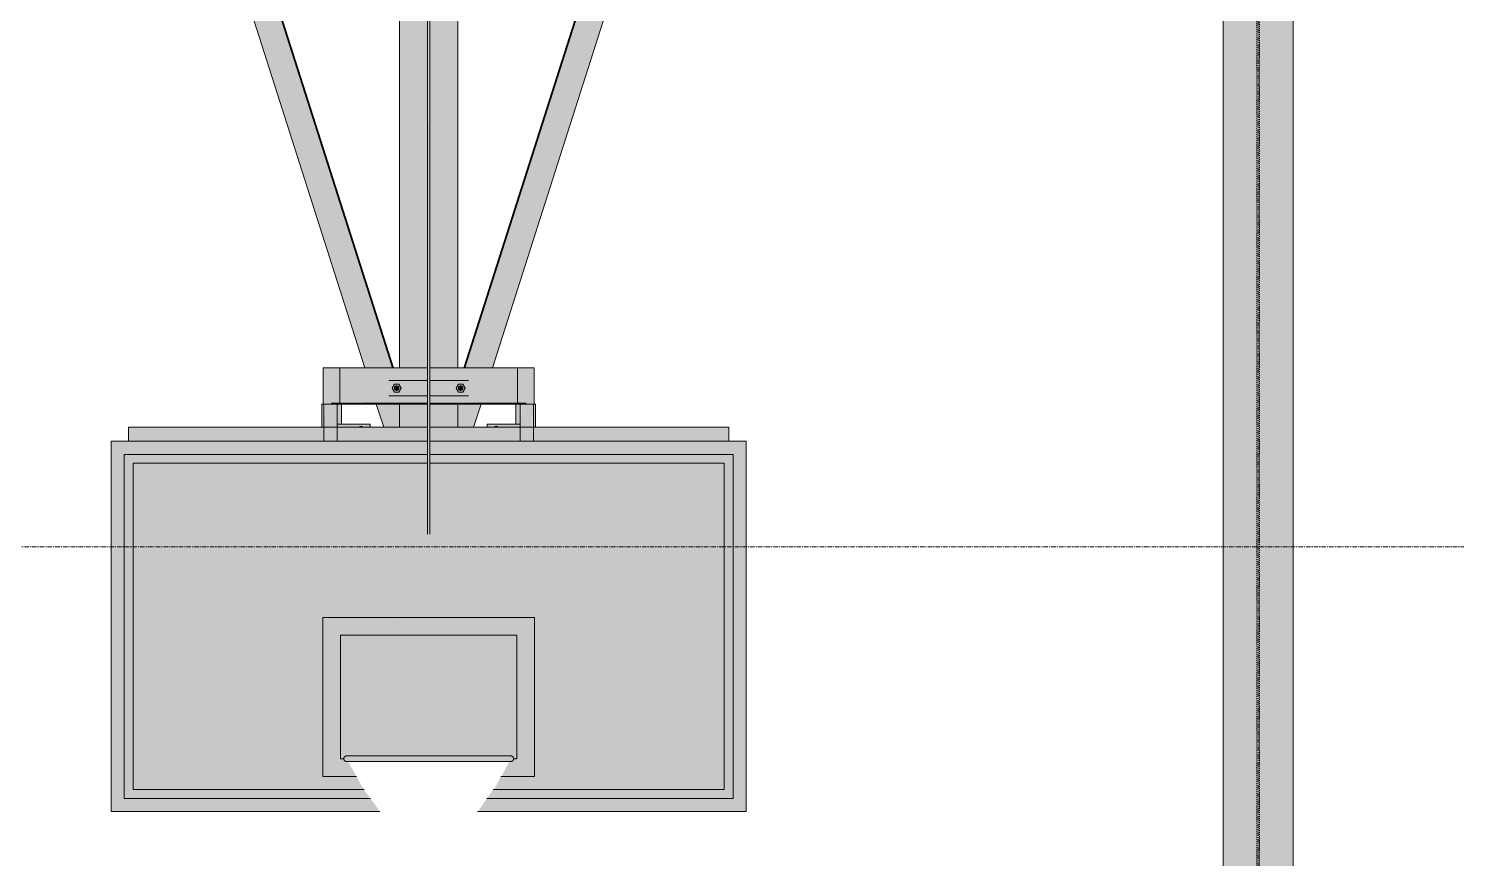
# Model space of a CAD drawing. Header units: inches. Extents: x -26493 to -10162, y -132 to 713.
# Drawn here: x -16810.5 to -16648.6, y 108.7 to 202.8 of the extents above; entities that cross this region are included whole.
import ezdxf

# ---------------------------------------------------------------- set-up
doc = ezdxf.new("R2010")
doc.units = ezdxf.units.IN
doc.header["$MEASUREMENT"] = 0
doc.linetypes.add('Grid Line 1_2_', pattern=[0.8749999999999999, 0.4999999999999999, -0.125, 0.125, -0.125])
doc.linetypes.add('Hidden 1_8_', pattern=[0.1875, 0.125, -0.06249999999999999])
for name, color, linetype, lineweight in [('A-FLOR-LEVL', 51, 'Continuous', 9), ('Q-SPCQ', 91, 'Continuous', 9), ('S-COLS', 52, 'Continuous', 9), ('S-GRID', 1, 'Continuous', 9)]:
    doc.layers.add(name, color=color, linetype=linetype, lineweight=lineweight)

# ---------------------------------------------------------------- blocks, each defined once
blk = doc.blocks.new('W-Wide Flange-Column - W10X33-658008-Section 1')
at = {"layer": 'S-COLS', "linetype": 'Hidden 1_8_'}
for p, q in [((-21630.20906039638, 292.9517027675226), (-21630.20906039638, 0)), ((-21629.89656039638, 0), (-21629.89656039638, 292.9846515962078))]:
    blk.add_line(p, q, dxfattribs=at)
blk = doc.blocks.new('Basketball_Backstop-Performance_Sports_Systems-3103-Ceiling_Hung - 27_-0_ to 27_-11 7_8_-V132-Section 1')
at = {"layer": 'Q-SPCQ'}
h = blk.add_hatch(color=256, dxfattribs=at)
h.paths.add_polyline_path([(-21729.1565668713, 157.5625000002665), (-21727.27385261771, 157.5625000002665), (-21727.27385261771, 160.1875000002661), (-21729.9937109427, 160.1875000002661)], flags=0)
h.paths.add_polyline_path([(-21731.3092230549, 164.3125000002661), (-21728.17174927494, 164.3125000002661), (-21765.43409036694, 281.0229766293008), (-21768.00112631422, 281.0766759238671), (-21768.49598947718, 280.9175924730886), (-21731.54286120028, 165.0451100163484)], flags=0)
for points in [[(-21728.17174927494, 164.3125000002661), (-21728.03795632863, 164.3125000002661), (-21765.25715061563, 281.0192752632032), (-21765.39184212332, 281.0220928470221), (-21728.53576743244, 165.4539375330072)], [(-21720.07792683713, 164.3125000002661), (-21719.9441338908, 164.3125000002661), (-21682.61149470687, 281.3749999999845), (-21682.7452876532, 281.3749999999845), (-21719.71390867964, 165.4539375330072)], [(-21724.05281039631, 145.8555128862079), (-21724.08569297806, 208.7885284964477), (-21724.08516277687, 208.8416430455974), (-21724.17781039624, 208.7341737605675), (-21724.1376258388, 145.9146873200727), (-21724.08071303527, 145.8619307789333)], [(-21724.05281039631, 145.8555128862079), (-21723.96442204866, 145.919477149338), (-21723.92781039631, 146.0739005408877), (-21723.96442204859, 208.8187121763721), (-21723.99031039624, 208.7826895009818), (-21724.05281039623, 208.7341737605671), (-21724.05281039631, 146.6989375330072)], [(-21735.17400703361, 160.1875000002641), (-21735.05794158287, 160.1875000002934), (-21735.05794158287, 160.3125000002657), (-21734.12044158287, 160.3125000002657), (-21734.15238612072, 164.3125000002617), (-21735.99544158287, 164.3125000002617), (-21735.95500619523, 160.1875000002641), (-21735.30058443765, 160.1875000002641)], [(-21712.81529872808, 160.1875000002641), (-21712.12044158287, 160.1875000002641), (-21712.17644453361, 164.3125000002617), (-21713.99544158287, 164.3125000002617), (-21713.96349704501, 160.3125000002663), (-21713.05794158286, 160.3125000002663), (-21713.05794158286, 160.1875000004394)], [(-21727.68294158287, 161.7499999999855), (-21727.50616488757, 161.8232233046886), (-21727.43294158287, 161.9999999999853), (-21727.46643523192, 162.1249999999855), (-21727.61823682159, 162.2414814565577), (-21727.80794158287, 162.2165063509316), (-21727.89944793381, 162.1249999999855), (-21727.80794158287, 161.7834936490391)], [(-21720.43294158287, 161.7499999999855), (-21720.21643523192, 161.8749999999854), (-21720.18294158287, 161.9999999999853), (-21720.36823682159, 162.2414814565577), (-21720.60971827816, 162.176776695282), (-21720.68294158287, 161.9999999999853), (-21720.60971827816, 161.8232233046886)], [(-21736.18294158287, 157.5625000002665), (-21735.93294158286, 157.5625000002665), (-21735.93294158286, 160.1875000002641), (-21736.18294158287, 160.1875000002641), (-21736.18294158287, 158.4208125330071)], [(-21735.93294158286, 157.5625000002665), (-21735.80794158286, 157.5625000002665), (-21735.8402939635, 160.1875000002641), (-21735.93294158286, 160.1875000002641), (-21735.93294158286, 158.4208125330071)], [(-21734.55794158286, 157.5625000002665), (-21734.55794158286, 160.1875000002641), (-21735.80794158286, 160.1875000002641), (-21735.80794158286, 157.5625000002665)], [(-21734.55794158286, 157.5625000002665), (-21734.43294158286, 157.5781250002635), (-21734.46955323521, 160.1875000002641), (-21734.55794158286, 160.1875000002641), (-21734.55794158286, 158.4208125330071)], [(-21734.18294158286, 157.9375000002634), (-21734.18294158286, 160.1875000002641), (-21734.43294158286, 160.1875000002641), (-21734.43294158286, 157.9375000002634)], [(-21734.18294158286, 157.9375000002634), (-21733.93294158287, 157.9375000002634), (-21733.96643523192, 160.1875000002641), (-21734.18294158286, 160.1875000002641), (-21734.18294158286, 158.4208125330071)], [(-21714.18294158287, 157.9375000002634), (-21713.93294158286, 157.9375000002634), (-21713.93294158286, 160.1875000002641), (-21714.18294158287, 160.1875000002641)], [(-21713.68294158286, 157.9375000002634), (-21713.68294158286, 160.1875000002641), (-21713.93294158286, 160.1875000002641), (-21713.93294158286, 157.9375000002634)], [(-21713.67868231115, 157.5625000002665), (-21713.55794158286, 157.5625000002665), (-21713.5902939635, 160.1875000002641), (-21713.68294158286, 160.1875000002641), (-21713.6826721711, 157.5625000002665)], [(-21712.30794158287, 157.5625000002665), (-21712.30794158287, 160.1875000002641), (-21713.55794158286, 160.1875000002641), (-21713.55794158286, 157.5625000002665)], [(-21712.18720085458, 157.5625000002665), (-21712.18294158287, 157.5625000002665), (-21712.21955323522, 160.1875000002641), (-21712.30794158287, 160.1875000002641), (-21712.2736822745, 157.5625000002665), (-21712.19889853206, 157.5625000002665)], [(-21711.93974003579, 157.5625000002665), (-21711.93294158287, 157.5625000002665), (-21711.96643523192, 160.1875000002641), (-21712.18294158286, 160.1875000002641), (-21712.16987619838, 157.5625000002665), (-21711.94146012629, 157.5625000002665)], [(-21731.58306960157, 119.9999999999904), (-21714.43294158283, 119.9999999999904), (-21714.47480864414, 120.1562499999905), (-21714.73155186416, 120.2696629802713), (-21715.17369320711, 120.3104238454276), (-21717.01804870028, 120.2936744396188), (-21717.65192124604, 120.3123656911372), (-21719.43896536695, 120.273527279156), (-21721.85965286694, 120.2960607898311), (-21724.28034036694, 120.2962049624029), (-21725.06576150853, 120.3124999999907), (-21727.91171536694, 120.2907447237876), (-21729.12217370028, 120.3064865734179), (-21731.73331332791, 120.3025972375766), (-21733.38433130155, 120.2696629802539), (-21733.67229340354, 120.0808809515855), (-21733.68294158283, 119.9999999999904), (-21732.72976693638, 119.9999999999904)], [(-21723.05012163884, 119.6874999999909), (-21720.14848131361, 119.7079841793237), (-21718.96503336401, 119.6941677218805), (-21716.38256983951, 119.6974027615578), (-21714.73155186304, 119.730337020022), (-21714.44358976211, 119.919119048396), (-21714.43294158283, 119.9999999999904), (-21733.68294158283, 119.9999999999904), (-21733.64107452151, 119.8437499999907), (-21733.38433130254, 119.7303370200063), (-21732.94218996193, 119.6895761546757), (-21731.54286120028, 119.7194482406324), (-21729.45118913968, 119.7139671596257), (-21727.91171536694, 119.708333288868), (-21725.74991901382, 119.7146308786597), (-21724.18359994923, 119.7110161364082), (-21723.47834814601, 119.6963843631655)]]:
    blk.add_hatch(color=256, dxfattribs=at).paths.add_polyline_path(points, flags=0)
h = blk.add_hatch(color=256, dxfattribs=at)
h.paths.add_polyline_path([(-21726.92665073291, 157.5625000002665), (-21724.17781039632, 157.5625000002665), (-21724.17781039632, 160.1875000002661), (-21727.27385261771, 160.1875000002661), (-21727.25757088246, 157.5625000002665), (-21727.00981849536, 157.5625000002665)], flags=0)
h.paths.add_polyline_path([(-21720.84203054803, 157.5625000002665), (-21720.85831228329, 160.1875000002661), (-21723.92781039623, 160.1875000002661), (-21723.92781039623, 157.5625000002665), (-21720.85831228329, 157.5625000002665)], flags=0)
h.paths.add_polyline_path([(-21724.71442204859, 213.5159313629885), (-21724.8319913343, 213.6912207186074), (-21724.73074398462, 213.703327990945)], flags=0)
h.paths.add_polyline_path([(-21724.65965779581, 213.703327990945), (-21724.58628126536, 213.8239447135104), (-21724.6380369574, 213.7961882987042), (-21724.65132526631, 213.7391157433927)], flags=0)
h.paths.add_polyline_path([(-21727.02332544024, 164.3125000002661), (-21724.17781039632, 164.3125000002661), (-21724.17781039632, 208.7874838492894), (-21724.24031039623, 208.7341737605675), (-21724.28034036694, 208.3719515757087), (-21724.36531039623, 208.3880818031912), (-21724.36531039623, 209.933062500001), (-21724.42781039624, 209.9238839356748), (-21724.42781039624, 208.3880818031912), (-21724.55281039623, 208.3880818031912), (-21724.55281039623, 209.7455625000013), (-21724.99031039623, 209.7455625000013), (-21724.99031039623, 209.933062500001), (-21725.11531039624, 209.9665561490549), (-21725.11531039624, 210.4330625000009), (-21724.99031039623, 210.4330625000009), (-21724.99031039623, 210.6205625000012), (-21724.55281039623, 210.6205625000012), (-21724.60959882009, 213.0121304597244), (-21724.76070026631, 213.0897577924338), (-21724.8319913343, 213.3693498906873), (-21724.71643622871, 213.4976255368123), (-21724.71442204859, 213.2925619554163), (-21724.54195026631, 213.1496454825042), (-21724.37756992265, 213.1440721462206), (-21724.20906039632, 213.2676193879573), (-21724.26264083021, 213.8339151900201), (-21724.49475213448, 213.7659313629887), (-21724.60959882009, 213.6394403384945), (-21724.65965779581, 213.703327990945), (-21724.71442204859, 213.6252705086052), (-21724.71442204859, 213.7905950642457), (-21724.54195026631, 213.9251002520385), (-21724.41729852544, 213.9755292568927), (-21724.34664556964, 214.0415760606762), (-21724.20906039632, 213.9796195093371), (-21724.20906039632, 224.7514000189845), (-21727.37044158288, 224.7511471235495), (-21727.37044158288, 164.3125000002661), (-21727.25757088246, 164.3125000002661)], flags=0)
h.paths.add_polyline_path([(-21723.7647196483, 214.0433118156144), (-21723.708328612, 213.9369076758593), (-21723.70861702046, 213.9925398118343), (-21723.76420178053, 214.042843153363)], flags=0)
h.paths.add_polyline_path([(-21723.49602197239, 213.9183285313579), (-21723.3790509992, 213.7033279904539), (-21723.43007493378, 213.6096813629885), (-21723.46758383431, 213.7961882976971)], flags=0)
h.paths.add_polyline_path([(-21723.39119874388, 213.5159313629885), (-21723.34492052616, 213.7454793866444), (-21723.27362945781, 213.6912207182121), (-21723.36957140082, 213.5481765449294)], flags=0)
h.paths.add_polyline_path([(-21720.77841552521, 164.3125000002661), (-21720.74544158287, 164.3125000002661), (-21720.74544158287, 224.7565044317193), (-21723.20060349597, 224.7793378318109), (-21723.76446764253, 224.765765410629), (-21723.89656039623, 224.7500916785835), (-21723.89656039623, 214.0402072290674), (-21723.610868658, 214.01516907845), (-21723.6102500483, 213.9297629301256), (-21723.49602197239, 213.9183285313579), (-21723.49602197239, 213.7612648481713), (-21723.45429552616, 213.6926936182115), (-21723.52619675582, 213.6213873846068), (-21723.67781039623, 213.7855381441737), (-21723.89656039623, 213.830652232109), (-21723.86531039624, 213.2411292881334), (-21723.72805086981, 213.1344579737713), (-21723.67781039623, 213.1061845414816), (-21723.55281039623, 213.1517284272553), (-21723.45429552616, 213.2143455144523), (-21723.37507046466, 213.3693498904806), (-21723.34492052616, 213.4582332213482), (-21723.28637299666, 213.3193717829691), (-21723.36957140082, 213.0770935744718), (-21723.55281039623, 212.9773764787267), (-21723.55281039623, 210.6710303438482), (-21723.11531039623, 210.6710303438482), (-21723.06988203361, 210.4330625000009), (-21722.99031039623, 210.3995688509474), (-21722.99031039623, 209.933062500001), (-21723.11531039623, 209.933062500001), (-21723.11531039623, 209.6950946561541), (-21723.55281039623, 209.6411498704364), (-21723.55281039623, 208.3880818031912), (-21723.67781039623, 208.3880818031912), (-21723.68757185334, 209.933062500001), (-21723.74031039623, 209.8919509546484), (-21723.74031039623, 208.3719515757087), (-21723.86531039623, 208.3719515757087), (-21723.86531039623, 208.7341737605671), (-21723.92781039623, 208.7341737605671), (-21723.92781039623, 164.3125000002661), (-21720.84203054803, 164.3125000002661)], flags=0)
h.paths.add_polyline_path([(-21723.74031039623, 210.4330625000009), (-21723.67781039623, 210.4330625000009), (-21723.69642859118, 211.6414702361979), (-21723.74031039623, 211.6414702361979), (-21723.74031039623, 210.5580625000011)], flags=0)
h.paths.add_polyline_path([(-21724.36531039623, 210.4330625000009), (-21724.36531039623, 211.6414702361979), (-21724.42781039624, 211.6414702361979), (-21724.42781039624, 210.4330625000009)], flags=0)
h.paths.add_polyline_path([(-21724.24031039623, 210.9330625000004), (-21724.22495760855, 211.3644300750434), (-21724.24031039623, 211.1205625000015), (-21724.24031039623, 210.9441036154734)], flags=0)
h.paths.add_polyline_path([(-21727.18321947326, 225.2112950994992), (-21725.4430187356, 225.2421411930288), (-21724.20906039632, 225.2499083215832), (-21724.24031039632, 276.938889075703), (-21724.36531039632, 276.9550193031858), (-21724.36531039631, 278.4999999999953), (-21724.42781039606, 278.49082143474), (-21724.42781039632, 276.9550193031858), (-21724.55281039631, 276.9550193031858), (-21724.55281039632, 278.3124999999956), (-21724.99031039632, 278.3124999999956), (-21724.99031039632, 278.4999999999953), (-21725.11531039632, 278.5334936490495), (-21725.11531039632, 278.9999999999955), (-21724.99031039632, 278.9999999999955), (-21724.99031039632, 279.1874999999955), (-21724.55281039632, 279.2451773147688), (-21724.55281039632, 280.4323185144502), (-21724.99031039607, 280.4323185144502), (-21724.99031039607, 280.6874999999904), (-21725.11531039607, 280.7209936490446), (-21725.11531039607, 281.1874999999906), (-21724.99031039607, 281.1900907427614), (-21724.99031039607, 281.3749999999845), (-21727.37044158288, 281.3749999999845), (-21727.33212278965, 225.2313736596912), (-21727.21676295924, 225.2158182015941)], flags=0)
h.paths.add_polyline_path([(-21721.42089925847, 225.2135687942593), (-21720.74544158287, 225.2482678495074), (-21720.74544158287, 281.3749999999845), (-21723.11531039607, 281.3749999999845), (-21723.06988203361, 281.1874999999906), (-21722.99031039607, 281.1540063509364), (-21722.99031039607, 280.6874999999904), (-21723.11531039607, 280.6874999999904), (-21723.11531039607, 280.4495321561434), (-21723.55281039606, 280.4495321561434), (-21723.55281039632, 279.2379678438425), (-21723.11531039632, 279.2379678438425), (-21723.06988203361, 278.9999999999955), (-21722.99031039632, 278.9665063509413), (-21722.99031039632, 278.4999999999953), (-21723.11531039632, 278.4999999999953), (-21723.11531039632, 278.2620321561487), (-21723.55281039632, 278.2080873704306), (-21723.55281039632, 276.9550193031858), (-21723.67781039632, 276.9772161592104), (-21723.68739543818, 278.4999999999953), (-21723.74031039632, 278.4588884546434), (-21723.74031039632, 276.938889075703), (-21723.86531039632, 276.938889075703), (-21723.89656039623, 225.2486502712346), (-21721.53689842733, 225.2198038108242)], flags=0)
h.paths.add_polyline_path([(-21724.36531039631, 278.9999999999955), (-21724.40798806585, 280.2084077361926), (-21724.42781039632, 280.2084077361926), (-21724.42781039606, 278.9999999999955)], flags=0)
h.paths.add_polyline_path([(-21723.67781039632, 278.9999999999955), (-21723.67781039632, 280.2084077361926), (-21723.74031039632, 280.2084077361926), (-21723.74031039632, 278.9999999999955)], flags=0)
h = blk.add_hatch(color=256, dxfattribs=at)
h.paths.add_polyline_path([(-21720.84203054803, 157.5625000002665), (-21718.95931629444, 157.5625000002665), (-21718.12217222304, 160.1875000002661), (-21720.84203054803, 160.1875000002661)], flags=0)
h.paths.add_polyline_path([(-21719.9441338908, 164.3125000002661), (-21716.80666011085, 164.3125000002661), (-21679.61989368858, 280.9175924730886), (-21681.04275781689, 281.3749999999845), (-21682.61149470687, 281.3749999999845), (-21719.58011573331, 165.4539375330072)], flags=0)
h = blk.add_hatch(color=256, dxfattribs=at)
h.paths.add_polyline_path([(-21734.12044158287, 160.4375000002659), (-21724.17781039632, 160.4375000002659), (-21724.17781039632, 164.3125000002661), (-21734.12044158287, 164.3125000002661), (-21734.12044158287, 160.7651875330073)], flags=0)
h.paths.add_polyline_path([(-21723.92781039623, 160.4375000002659), (-21713.99544158287, 160.4375000002662), (-21713.99544158287, 164.3125000002661), (-21723.92781039623, 164.3125000002661), (-21723.92781039623, 160.7651875330073)], flags=0)
h.paths.add_polyline_path([(-21727.61823682159, 161.5624999999855), (-21727.93553232564, 161.5624999999855), (-21728.18812306841, 161.9999999999853), (-21727.89944793381, 162.4374999999854), (-21727.4303508401, 162.4374999999854), (-21727.17776009733, 161.9999999999853), (-21727.46643523192, 161.5624999999855), (-21727.55794158287, 161.5624999999855)], flags=0)
h.paths.add_polyline_path([(-21720.64944793381, 161.5624999999855), (-21720.68553232564, 161.5624999999855), (-21720.93812306841, 161.9999999999853), (-21720.64944793381, 162.4374999999854), (-21720.1803508401, 162.4374999999854), (-21719.92776009733, 161.9999999999853), (-21720.21643523192, 161.5624999999855), (-21720.60971827816, 161.5624999999855)], flags=0)
h.paths.add_polyline_path([(-21720.18294158287, 161.9999999999853), (-21720.25616488757, 162.176776695282), (-21720.30794158287, 162.1629031715913), (-21720.1914601263, 162.0111015819208)], flags=0)
h.paths.add_polyline_path([(-21720.43294158287, 161.7499999999855), (-21720.25616488757, 161.8232233046886), (-21720.30794158287, 161.8221687836341), (-21720.41818703285, 161.7585185434129)], flags=0)
h = blk.add_hatch(color=256, dxfattribs=at)
h.paths.add_polyline_path([(-21727.4303508401, 161.5624999999855), (-21727.21030546871, 162.0563702367757), (-21727.4303508401, 162.4374999999854), (-21727.93553232564, 162.4374999999854), (-21728.18812306841, 161.9999999999853), (-21727.93553232564, 161.5624999999855), (-21727.50616488757, 161.5624999999855)], flags=0)
h.paths.add_polyline_path([(-21720.60971827816, 161.5624999999855), (-21720.1803508401, 161.5624999999855), (-21719.92776009733, 161.9999999999853), (-21720.1803508401, 162.4374999999854), (-21720.68553232564, 162.4374999999854), (-21720.93812306841, 161.9999999999853), (-21720.68553232564, 161.5624999999855)], flags=0)
h.paths.add_polyline_path([(-21727.68294158287, 161.7499999999855), (-21727.85971827817, 161.8232233046886), (-21727.93294158287, 161.9999999999853), (-21727.85971827817, 162.176776695282), (-21727.68294158287, 162.2499999999858), (-21727.50616488757, 162.176776695282), (-21727.43294158287, 161.9999999999853), (-21727.50616488757, 161.8232233046886), (-21727.61823682159, 161.7585185434129)], flags=0)
h.paths.add_polyline_path([(-21720.43294158287, 161.7499999999855), (-21720.60971827817, 161.8232233046886), (-21720.68294158287, 161.9999999999853), (-21720.60971827817, 162.176776695282), (-21720.43294158287, 162.2499999999858), (-21720.25616488757, 162.176776695282), (-21720.18294158287, 161.9999999999853), (-21720.25616488757, 161.8232233046886), (-21720.3682368216, 161.7585185434129)], flags=0)
h = blk.add_hatch(color=256, dxfattribs=at)
h.paths.add_polyline_path([(-21726.70125703361, 160.1875000002661), (-21724.17781039632, 160.1875000002661), (-21724.17781039632, 160.3125000002657), (-21735.05794158287, 160.3125000002657), (-21735.05794158287, 160.1875000002661), (-21731.54286120028, 160.1875000002661)], flags=0)
h.paths.add_polyline_path([(-21713.05794158286, 160.1875000002661), (-21713.05794158286, 160.3125000002663), (-21723.92781039623, 160.3125000002657), (-21723.92781039623, 160.1875000002661), (-21713.55794158286, 160.1875000002661)], flags=0)
h = blk.add_hatch(color=256, dxfattribs=at)
h.paths.add_polyline_path([(-21733.96354870027, 160.3125000002657), (-21724.17781039632, 160.3619147716457), (-21724.17781039632, 160.4375000002659), (-21734.12044158287, 160.4051476196282), (-21734.12044158287, 160.3125000002657)], flags=0)
h.paths.add_polyline_path([(-21723.92781039623, 160.3125000002657), (-21713.99544158287, 160.3491116526179), (-21713.99544158287, 160.4375000002662), (-21723.92781039623, 160.3902521347415), (-21723.92781039623, 160.3146548299441)], flags=0)
h = blk.add_hatch(color=256, dxfattribs=at)
h.paths.add_polyline_path([(-21758.05794158286, 155.9999999999839), (-21724.17781039632, 155.9999999999839), (-21724.17781039632, 157.5625000002661), (-21758.05794158286, 157.5625000002665), (-21758.05794158286, 156.0764375330074)], flags=0)
h.paths.add_polyline_path([(-21692.81002786694, 155.9999999999839), (-21690.05794158286, 155.9999999999839), (-21690.05794158286, 157.5625000002658), (-21723.92781039623, 157.5625000002661), (-21723.92781039623, 155.9999999999839), (-21694.80794158285, 155.9999999999839)], flags=0)
h = blk.add_hatch(color=256, dxfattribs=at)
h.paths.add_polyline_path([(-21730.68294158286, 157.9375000002634), (-21731.60481658286, 157.6581930573414), (-21731.42901723795, 157.5625000002665), (-21730.68294158286, 157.5625000002665)], flags=0)
h.paths.add_polyline_path([(-21734.43294158286, 157.5625000002665), (-21731.90363463994, 157.5781250002635), (-21731.77080824898, 157.6800462747645), (-21730.68294158286, 157.9375000002634), (-21734.43294158286, 157.9375000002634)], flags=0)
h.paths.add_polyline_path([(-21714.1444800444, 157.5625000002665), (-21713.68294158286, 157.5625000002665), (-21713.68294158286, 157.9375000002634), (-21717.43294158286, 157.9375000002634), (-21716.24701197448, 157.6234296086478), (-21716.20577643887, 157.5625000002665), (-21714.59713203361, 157.5625000002665)], flags=0)
h.paths.add_polyline_path([(-21717.43294158286, 157.5625000002665), (-21716.59113463994, 157.5781250002632), (-21716.45830824898, 157.6800462747638), (-21716.40169158286, 157.6875000002633), (-21717.43294158286, 157.9375000002634)], flags=0)
h = blk.add_hatch(color=256, dxfattribs=at)
h.paths.add_polyline_path([(-21697.65163203361, 113.9999999999867), (-21688.05794158285, 113.9999999999867), (-21688.05794158285, 155.9999999999836), (-21723.92781039623, 155.9999999999839), (-21723.92781039623, 154.4999999999839), (-21689.55794158285, 154.4999999999839), (-21689.55794158285, 115.4999999999867), (-21717.45638583171, 115.4999999999867), (-21718.48542338987, 113.9999999999867), (-21707.33484036694, 113.9999999999867)], flags=0)
h.paths.add_polyline_path([(-21729.85825767594, 113.999999999987), (-21729.58492558493, 113.999999999987), (-21730.65949733395, 115.4999999999867), (-21758.55794158285, 115.4999999999867), (-21758.55794158285, 154.4999999999839), (-21724.17781039632, 154.4999999999839), (-21724.17781039632, 155.9999999999839), (-21760.05794158285, 155.9999999999839), (-21760.05794158285, 113.999999999987), (-21729.87679072025, 113.999999999987)], flags=0)
h = blk.add_hatch(color=256, dxfattribs=at)
h.paths.add_polyline_path([(-21758.55794158285, 115.4999999999867), (-21730.65949733395, 115.4999999999867), (-21731.4101117136, 116.4999999999868), (-21757.55794158285, 116.4999999999868), (-21757.55794158285, 153.4999999999838), (-21724.17781039632, 153.4999999999838), (-21724.17781039632, 154.4999999999839), (-21758.55794158285, 154.4999999999839), (-21758.55794158285, 132.6326875330071)], flags=0)
h.paths.add_polyline_path([(-21717.06716225211, 115.4999999999867), (-21689.55794158285, 115.4999999999867), (-21689.55794158285, 154.4999999999839), (-21723.92781039623, 154.4999999999839), (-21723.92781039623, 153.4999999999838), (-21690.55794158285, 153.4999999999838), (-21690.55794158285, 116.4999999999868), (-21716.74000466569, 116.4999999999868), (-21717.45638583171, 115.4999999999867), (-21717.15894305221, 115.4999999999867)], flags=0)
h.paths.add_polyline_path([(-21714.97892540063, 117.9999999999871), (-21712.05794158285, 117.9999999999871), (-21712.05794158285, 135.9999999999868), (-21736.05794158285, 135.9999999999871), (-21736.05794158285, 117.9999999999871), (-21732.25158957196, 118.0023861802466), (-21733.21042527762, 119.714304680547), (-21733.48908325113, 119.7766098317929), (-21733.67229340354, 119.9191190483937), (-21733.70579539063, 119.9999999999846), (-21734.05794158285, 119.9999999999846), (-21734.05794158285, 133.9999999999869), (-21714.05794158285, 133.9999999999869), (-21714.05794158285, 119.9999999999846), (-21714.43748410289, 119.9654961345267), (-21714.47480864414, 119.843749999991), (-21714.97892540063, 119.583134769737), (-21715.81049666671, 117.9999999999871), (-21715.04677555155, 117.9999999999871)], flags=0)
h = blk.add_hatch(color=256, dxfattribs=at)
h.paths.add_polyline_path([(-21757.55794158285, 116.4999999999868), (-21731.37608233091, 116.5002845286179), (-21731.71948644835, 117.0523619206128), (-21732.25025308612, 117.9999999999871), (-21736.05794158285, 117.9999999999871), (-21736.05794158285, 135.9999999999871), (-21712.05794158285, 135.9999999999868), (-21712.05794158285, 117.9999999999871), (-21715.86563007953, 117.9999999999871), (-21716.64404312319, 116.4999999999868), (-21690.55794158285, 116.4999999999868), (-21690.55794158285, 153.4999999999838), (-21723.92781039623, 153.4999999999838), (-21723.96442204866, 145.9194771493445), (-21724.05281039631, 145.8555128862107), (-21724.14119874395, 145.919477149308), (-21724.17781039632, 146.0739005409085), (-21724.17781039632, 153.4999999999838), (-21757.55794158285, 153.4999999999838), (-21757.55794158285, 132.6326875330071)], flags=0)
h.paths.add_polyline_path([(-21734.05794158285, 119.9999999999846), (-21733.68294158283, 119.9999999999911), (-21733.64107452151, 120.1562499999905), (-21733.20455352743, 120.286236634199), (-21732.3855111972, 120.3068197503033), (-21724.28034036694, 120.3124999999917), (-21714.71328354721, 120.2615931890473), (-21714.44358976211, 120.0808809515859), (-21714.41008777503, 119.9999999999846), (-21714.05794158285, 119.9999999999846), (-21714.05794158285, 133.9999999999869), (-21734.05794158285, 133.9999999999869), (-21734.05794158285, 123.2551875330073)], flags=0)
for p, q in [((-21731.3092230549, 164.3125000002659), (-21768.49598947718, 280.9175924730883)), ((-21728.17174927495, 164.3125000002659), (-21765.39184212332, 281.0220928470217)), ((-21728.03795632863, 164.312500000266), (-21765.25715061563, 281.0192752632028)), ((-21682.7452876532, 281.3749999999844), (-21720.07792683713, 164.3125000002659)), ((-21719.9441338908, 164.3125000002659), (-21682.61149470687, 281.3749999999844)), ((-21716.80666011085, 164.3125000002659), (-21679.61989368858, 280.9175924730883)), ((-21727.37044158288, 224.8390225892344), (-21727.37044158288, 164.3125000002661)), ((-21720.74544158287, 164.3125000002661), (-21720.74544158287, 224.8390225892245)), ((-21724.17781039624, 208.7594213552464), (-21724.17781039631, 145.4562069558392)), ((-21723.92781039631, 145.4562069558392), (-21723.92781039624, 208.7594213552464)), ((-21735.99544158287, 164.3125000002617), (-21735.99544158287, 160.1875000002641)), ((-21735.99544158287, 164.3125000002618), (-21734.12044158287, 164.3125000002618)), ((-21734.12044158287, 160.3125000002657), (-21734.12044158287, 164.3125000002617)), ((-21724.15341825187, 164.3125000002659), (-21734.12044158287, 164.3125000002658)), ((-21713.99544158287, 164.312500000266), (-21723.95220254071, 164.3125000002659)), ((-21713.99544158287, 164.3125000002617), (-21713.99544158287, 160.3125000002663)), ((-21713.99544158287, 164.3125000002618), (-21712.12044158287, 164.3125000002618)), ((-21712.12044158287, 160.1875000002641), (-21712.12044158287, 164.3125000002617)), ((-21724.15380170793, 162.8749999999852), (-21728.55794158287, 162.8749999999852)), ((-21727.93553232564, 162.4374999999854), (-21728.18812306841, 161.9999999999854)), ((-21728.18812306841, 161.9999999999854), (-21727.93553232564, 161.5624999999854)), ((-21727.4303508401, 162.4374999999854), (-21727.93553232564, 162.4374999999854)), ((-21727.17776009733, 161.9999999999852), (-21727.4303508401, 162.4374999999854)), ((-21727.4303508401, 161.5624999999854), (-21727.17776009733, 161.9999999999852)), ((-21719.55794158287, 162.8749999999852), (-21723.95181908464, 162.8749999999852)), ((-21720.68553232564, 162.4374999999854), (-21720.93812306841, 161.9999999999851)), ((-21720.93812306841, 161.9999999999851), (-21720.68553232564, 161.5624999999854)), ((-21720.1803508401, 162.4374999999854), (-21720.68553232564, 162.4374999999854)), ((-21719.92776009733, 161.9999999999854), (-21720.1803508401, 162.4374999999854)), ((-21720.1803508401, 161.5624999999854), (-21719.92776009733, 161.9999999999854)), ((-21735.05794158287, 160.1875000002659), (-21735.05794158287, 160.3125000002658)), ((-21724.15448526005, 160.3125000002659), (-21735.05794158287, 160.3125000002658)), ((-21728.55794158287, 161.1249999999834), (-21724.15426852401, 161.1249999999834)), ((-21727.93553232564, 161.5624999999854), (-21727.4303508401, 161.5624999999854)), ((-21723.95135226857, 161.1249999999834), (-21719.55794158287, 161.1249999999834)), ((-21713.05794158287, 160.3125000002661), (-21723.95113553254, 160.3125000002659)), ((-21720.68553232564, 161.5624999999854), (-21720.1803508401, 161.5624999999854)), ((-21713.05794158287, 160.3125000002661), (-21713.05794158287, 160.1875000002661)), ((-21736.18294158287, 160.1875000002641), (-21736.18294158287, 157.5625000002661)), ((-21736.18294158287, 160.187500000264), (-21735.93294158287, 160.187500000264)), ((-21735.93294158286, 160.1875000002641), (-21735.93294158286, 155.9999999999839)), ((-21735.93294158287, 160.187500000264), (-21735.80794158287, 160.187500000264)), ((-21735.80794158287, 160.187500000264), (-21734.55794158286, 160.187500000264)), ((-21734.55794158286, 160.187500000264), (-21734.43294158287, 160.187500000264)), ((-21734.43720085457, 160.187500000264), (-21734.18294158286, 160.187500000264)), ((-21734.43294158286, 155.9999999999839), (-21734.43294158286, 160.1875000002641)), ((-21734.18294158286, 160.187500000264), (-21733.94146012629, 160.187500000264)), ((-21724.15451860405, 160.187500000266), (-21733.94146012629, 160.1875000002659)), ((-21733.93294158287, 157.9375000002634), (-21733.93294158287, 160.1875000002641)), ((-21729.1565668713, 157.562500000266), (-21729.9937109427, 160.1875000002659)), ((-21727.37044158288, 160.1875000002661), (-21727.37044158288, 157.5625000002661)), ((-21714.17442303944, 160.1875000002661), (-21723.95110218854, 160.187500000266)), ((-21720.74544158287, 157.5625000002661), (-21720.74544158287, 160.1875000002661)), ((-21718.95931629444, 157.562500000266), (-21718.12217222305, 160.1875000002659)), ((-21714.18294158286, 160.1875000002641), (-21714.18294158286, 157.9375000002634)), ((-21714.17442303944, 160.187500000264), (-21713.93294158286, 160.187500000264)), ((-21713.93294158286, 160.187500000264), (-21713.67868231115, 160.187500000264)), ((-21713.68294158286, 160.1875000002641), (-21713.68294158286, 155.9999999999836)), ((-21713.68294158287, 160.187500000264), (-21713.55794158286, 160.187500000264)), ((-21713.55794158286, 160.187500000264), (-21712.30794158287, 160.187500000264)), ((-21712.30794158287, 160.187500000264), (-21712.18294158287, 160.187500000264)), ((-21712.18294158287, 160.187500000264), (-21711.93294158287, 160.187500000264)), ((-21712.18294158286, 155.9999999999836), (-21712.18294158286, 160.1875000002641)), ((-21711.93294158286, 157.5625000002661), (-21711.93294158286, 160.1875000002641)), ((-21758.05794158286, 155.9999999999839), (-21758.05794158286, 157.5625000002663)), ((-21758.05794158286, 157.5625000002663), (-21724.15521882816, 157.562500000266)), ((-21730.68294158287, 157.9375000002634), (-21734.43294158287, 157.9375000002634)), ((-21734.43294158287, 157.9375000002634), (-21734.43294158287, 157.562500000266)), ((-21730.68294158287, 157.562500000266), (-21730.68294158287, 157.9375000002634)), ((-21723.95040196443, 157.562500000266), (-21690.05794158286, 157.5625000002656)), ((-21717.43294158287, 157.9375000002634), (-21717.43294158287, 157.562500000266)), ((-21713.68294158287, 157.9375000002634), (-21717.43294158287, 157.9375000002634)), ((-21713.68294158287, 157.562500000266), (-21713.68294158287, 157.9375000002634)), ((-21690.05794158286, 157.5625000002656), (-21690.05794158286, 155.9999999999837)), ((-21724.15563562823, 155.9999999999838), (-21760.05794158285, 155.9999999999839)), ((-21760.05794158285, 155.9999999999839), (-21760.05794158285, 113.999999999987)), ((-21688.05794158285, 155.9999999999837), (-21723.94998516436, 155.9999999999838)), ((-21688.05794158285, 113.9999999999868), (-21688.05794158285, 155.9999999999837)), ((-21758.55794158285, 115.499999999987), (-21758.55794158285, 154.4999999999839)), ((-21758.55794158285, 154.4999999999839), (-21724.1560357563, 154.4999999999838)), ((-21724.1560357563, 154.4999999999838), (-21758.55794158285, 154.4999999999839)), ((-21758.55794158285, 154.4999999999839), (-21758.55794158285, 115.499999999987)), ((-21723.9495850363, 154.4999999999838), (-21689.55794158285, 154.4999999999837)), ((-21689.55794158285, 154.4999999999837), (-21723.9495850363, 154.4999999999838)), ((-21689.55794158285, 154.4999999999837), (-21689.55794158285, 115.4999999999868)), ((-21689.55794158285, 115.4999999999868), (-21689.55794158285, 154.4999999999837)), ((-21724.15630250835, 153.4999999999838), (-21757.55794158285, 153.4999999999839)), ((-21757.55794158285, 153.4999999999839), (-21757.55794158285, 116.499999999987)), ((-21757.55794158285, 116.499999999987), (-21757.55794158285, 153.4999999999839)), ((-21757.55794158285, 153.4999999999839), (-21724.15630250835, 153.4999999999838)), ((-21690.55794158285, 153.4999999999837), (-21723.94931828426, 153.4999999999838)), ((-21723.94931828426, 153.4999999999838), (-21690.55794158285, 153.4999999999837)), ((-21690.55794158285, 116.4999999999868), (-21690.55794158285, 153.4999999999837)), ((-21690.55794158285, 153.4999999999837), (-21690.55794158285, 116.4999999999868)), ((-21736.05794158285, 117.9999999999869), (-21736.05794158285, 135.999999999987)), ((-21736.05794158285, 135.999999999987), (-21712.05794158285, 135.9999999999869)), ((-21712.05794158285, 135.9999999999869), (-21736.05794158285, 135.999999999987)), ((-21736.05794158285, 135.999999999987), (-21736.05794158285, 117.9999999999869)), ((-21720.43981540903, 135.9374999999976), (-21720.43378661492, 135.9374999999976)), ((-21712.05794158285, 135.9999999999869), (-21712.05794158285, 117.9999999999869)), ((-21712.05794158285, 117.9999999999869), (-21712.05794158285, 135.9999999999869)), ((-21727.67606775673, 135.4374999999974), (-21727.68209655083, 135.4374999999974)), ((-21714.05794158285, 133.9999999999869), (-21734.05794158285, 133.999999999987)), ((-21734.05794158285, 133.999999999987), (-21734.05794158285, 119.9999999999846)), ((-21734.05794158285, 119.9999999999846), (-21734.05794158285, 133.9999999999869)), ((-21734.05794158285, 133.9999999999869), (-21714.05794158285, 133.9999999999869)), ((-21714.05794158285, 119.9999999999846), (-21714.05794158285, 133.9999999999869)), ((-21714.05794158285, 133.9999999999869), (-21714.05794158285, 119.9999999999846)), ((-21727.67606775671, 129.2499999999813), (-21727.68209655083, 129.2499999999813)), ((-21720.43981540903, 128.7499999999811), (-21720.43378661491, 128.7499999999811)), ((-21734.05794158285, 119.9999999999846), (-21733.68294158283, 119.9999999999846)), ((-21733.68294158283, 119.9999999999846), (-21734.05794158285, 119.9999999999846)), ((-21728.55794158285, 120.3124999999915), (-21727.18294158284, 120.3124999999915)), ((-21727.30794158285, 120.3124999999917), (-21727.55794158284, 120.3124999999917)), ((-21727.55794158285, 120.3039814565638), (-21727.55794158285, 120.3124999999915)), ((-21727.30794158285, 120.3124999999915), (-21727.30794158285, 120.3039814565638)), ((-21727.18294158284, 120.3124999999907), (-21720.93294158284, 120.3124999999907)), ((-21720.93294158285, 120.3124999999915), (-21719.55794158285, 120.3124999999915)), ((-21720.55794158284, 120.3124999999917), (-21720.80794158284, 120.3124999999917)), ((-21720.80794158284, 120.3039814565638), (-21720.80794158284, 120.3124999999915)), ((-21720.55794158285, 120.3124999999915), (-21720.55794158285, 120.3039814565638)), ((-21714.43294158283, 119.9999999999846), (-21714.05794158285, 119.9999999999846)), ((-21714.05794158285, 119.9999999999846), (-21714.43294158283, 119.9999999999846)), ((-21732.25025308613, 117.9999999999869), (-21736.05794158285, 117.9999999999869)), ((-21736.05794158285, 117.9999999999869), (-21732.25025308612, 117.9999999999869)), ((-21712.05794158285, 117.9999999999869), (-21715.86563007953, 117.9999999999869)), ((-21715.86563007953, 117.9999999999869), (-21712.05794158285, 117.9999999999869)), ((-21730.65949733395, 115.4999999999869), (-21758.55794158285, 115.499999999987)), ((-21758.55794158285, 115.499999999987), (-21730.65949733395, 115.4999999999869)), ((-21757.55794158285, 116.499999999987), (-21731.37587849997, 116.4999999999869)), ((-21731.37587849997, 116.4999999999869), (-21757.55794158285, 116.499999999987)), ((-21689.55794158285, 115.4999999999868), (-21717.45638583171, 115.4999999999869)), ((-21717.45638583171, 115.4999999999869), (-21689.55794158285, 115.4999999999868)), ((-21716.74459060312, 116.4999999999869), (-21690.55794158285, 116.4999999999868)), ((-21690.55794158285, 116.4999999999868), (-21716.74459060312, 116.4999999999869)), ((-21760.05794158285, 113.999999999987), (-21729.57442856816, 113.9999999999869)), ((-21718.53662389574, 113.9999999999869), (-21688.05794158285, 113.9999999999868))]:
    blk.add_line(p, q, dxfattribs=at)
at = {"layer": 'Q-SPCQ', "flags": 128}
for points in [[(-21727.7254333686, 162.2463624324825), (-21727.71554751006, 162.2478645870334), (-21727.70560948899, 162.2489702111198), (-21727.69563520411, 162.2496775359795), (-21727.68564061214, 162.249985430043), (-21727.68294158288, 162.2499999999858)], [(-21727.68294158288, 162.2499999999858), (-21727.68004196952, 162.2499999999858), (-21727.67134776822, 162.2499999999858), (-21727.65687288785, 162.2499999999858)], [(-21720.4516324332, 162.2499999999858), (-21720.43981540903, 162.2499999999858), (-21720.43378661492, 162.2499999999858), (-21720.43294158288, 162.2499999999858)], [(-21720.43294158288, 162.2499999999858), (-21720.42294424933, 162.2498000266507), (-21720.41296290938, 162.249200426561), (-21720.40301353105, 162.2482021589487), (-21720.39311203122, 162.2468068208296)], [(-21727.69293891642, 161.7501999733202), (-21727.70292025637, 161.7507995734096), (-21727.7128696347, 161.7517978410219), (-21727.72277113453, 161.7531931791417)], [(-21727.66425073256, 161.7499999999855), (-21727.67606775673, 161.7499999999855), (-21727.68209655083, 161.7499999999855), (-21727.68294158288, 161.7499999999855)], [(-21720.43294158288, 161.7499999999855), (-21720.43584119623, 161.7499999999855), (-21720.44453539753, 161.7499999999855)], [(-21720.39044979715, 161.7536375674881), (-21720.40033565569, 161.7521354129379), (-21720.41027367676, 161.7510297888508), (-21720.42024796164, 161.7503224639914), (-21720.43024255361, 161.7500145699283), (-21720.43294158288, 161.7499999999855)], [(-21733.68294158283, 119.9999999999904), (-21733.68269161616, 120.0124966669242), (-21733.68194211605, 120.0249733418559), (-21733.68069428153, 120.0374100647688), (-21733.67895010888, 120.0497869395577), (-21733.6767123884, 120.062084165864), (-21733.67398469997, 120.0742820707493), (-21733.6707714073, 120.0863611401669), (-21733.66707765098, 120.0983020501834), (-21733.66290934023, 120.1100856978893), (-21733.65827314345, 120.1216932319621), (-21733.65317647758, 120.133106082824), (-21733.6476274962, 120.1443059923472), (-21733.64163507648, 120.1552750430669), (-21733.63520880502, 120.165995686841), (-21733.62835896248, 120.1764507729266), (-21733.62109650717, 120.1866235754166), (-21733.61343305744, 120.1964978199966), (-21733.60538087318, 120.2060577099818), (-21733.59695283618, 120.2152879515876), (-21733.5881624295, 120.2241737783971), (-21733.5790237159, 120.2327009749816), (-21733.56955131539, 120.2408558996467), (-21733.55976038178, 120.248625506252), (-21733.54966657847, 120.2559973650848), (-21733.53928605341, 120.2629596827432), (-21733.52863541321, 120.2695013210041), (-21733.51773169663, 120.2756118146424), (-21733.50659234729, 120.2812813881711), (-21733.49523518577, 120.2865009714819), (-21733.4836783811, 120.2912622143555), (-21733.47194042171, 120.2955574998191), (-21733.46004008584, 120.2993799563312), (-21733.44799641147, 120.3027234687778), (-21733.43582866592, 120.3055826882519), (-21733.42355631498, 120.3079530406122), (-21733.41119899181, 120.3098307338007), (-21733.39877646547, 120.3112127639088), (-21733.38630860937, 120.3120969199833), (-21733.37381536941, 120.3124817875625), (-21733.37044158283, 120.3124999999907)], [(-21733.37044158283, 119.6874999999909), (-21733.38293824976, 119.6877499666591), (-21733.39541492469, 119.6884994667709), (-21733.4078516476, 119.6897473012863), (-21733.42022852239, 119.6914914739359), (-21733.4325257487, 119.6937291944151), (-21733.44472365359, 119.6964568828498), (-21733.456802723, 119.6996701755183), (-21733.46874363302, 119.70336393184), (-21733.48052728072, 119.7075322425916), (-21733.4921348148, 119.712168439365), (-21733.50354766566, 119.7172651052349), (-21733.51474757518, 119.7228140866225), (-21733.5257166259, 119.7288065063417), (-21733.53643726968, 119.7352327777991), (-21733.54689235576, 119.7420826203315), (-21733.55706515825, 119.7493450756522), (-21733.56693940283, 119.7570085253811), (-21733.57649929282, 119.7650607096341), (-21733.58572953442, 119.7734887466342), (-21733.59461536123, 119.7822791533195), (-21733.60314255782, 119.7914178669155), (-21733.61129748248, 119.8008902674289), (-21733.61906708909, 119.81068120104), (-21733.62643894792, 119.820775004343), (-21733.63340126558, 119.8311555294067), (-21733.63994290384, 119.8418061696056), (-21733.64605339748, 119.8527098861862), (-21733.65172297101, 119.8638492355292), (-21733.65694255432, 119.8752063970517), (-21733.66170379719, 119.8867632017166), (-21733.66599908266, 119.8985011611038), (-21733.66982153917, 119.9104014969805), (-21733.67316505162, 119.9224451713495), (-21733.67602427109, 119.9346129168996), (-21733.67839462345, 119.9468852678345), (-21733.68027231664, 119.9592425910104), (-21733.68165434675, 119.9716651173455), (-21733.68253850282, 119.9841329734493), (-21733.6829233704, 119.9966262134101), (-21733.68294158283, 119.9999999999904)], [(-21714.74544158283, 120.3124999999907), (-21714.75289058955, 120.3124999999907), (-21714.77522569288, 120.3124999999907), (-21714.81241116143, 120.3124999999907), (-21714.86438750639, 120.3124999999907), (-21714.93107157668, 120.3124999999907), (-21715.01235669201, 120.3124999999907), (-21715.10811281355, 120.3124999999907), (-21715.21818675193, 120.3124999999907), (-21715.34240241232, 120.3124999999907), (-21715.48056107617, 120.3124999999907), (-21715.63244171908, 120.3124999999907), (-21715.79780136444, 120.3124999999907), (-21715.97637547207, 120.3124999999907), (-21716.16787836151, 120.3124999999907), (-21716.37200366897, 120.3124999999907), (-21716.58842483752, 120.3124999999907), (-21716.81679563945, 120.3124999999907), (-21717.05675073019, 120.3124999999907), (-21717.30790623279, 120.3124999999907), (-21717.56986035202, 120.3124999999907), (-21717.84219401717, 120.3124999999907), (-21718.12447155247, 120.3124999999907), (-21718.41624137407, 120.3124999999907), (-21718.71703671251, 120.3124999999907), (-21719.02637635942, 120.3124999999907), (-21719.34376543733, 120.3124999999907), (-21719.66869619145, 120.3124999999907), (-21720.00064880186, 120.3124999999907), (-21720.33909221522, 120.3124999999907), (-21720.68348499425, 120.3124999999907), (-21721.03327618397, 120.3124999999907), (-21721.38790619311, 120.3124999999907), (-21721.7468076893, 120.3124999999907), (-21722.1094065067, 120.3124999999907), (-21722.47512256455, 120.3124999999907), (-21722.84337079519, 120.3124999999907), (-21723.21356207999, 120.3124999999907), (-21723.58510419186, 120.3124999999907), (-21723.9574027427, 120.3124999999907), (-21724.32986213424, 120.3124999999907), (-21724.7018865109, 120.3124999999907), (-21725.07288071304, 120.3124999999907), (-21725.44225122909, 120.3124999999907), (-21725.809407145, 120.3124999999907), (-21726.17376108964, 120.3124999999907), (-21726.53473017442, 120.3124999999907), (-21726.89173692581, 120.3124999999907), (-21727.24421020916, 120.3124999999907), (-21727.5915861424, 120.3124999999907), (-21727.93330899816, 120.3124999999907), (-21728.26883209275, 120.3124999999907), (-21728.5976186608, 120.3124999999907), (-21728.91914271394, 120.3124999999907), (-21729.23288988227, 120.3124999999907), (-21729.53835823726, 120.3124999999907), (-21729.83505909468, 120.3124999999907), (-21730.12251779648, 120.3124999999907), (-21730.40027447004, 120.3124999999907), (-21730.66788476394, 120.3124999999907), (-21730.92492055879, 120.3124999999907), (-21731.17097065217, 120.3124999999907), (-21731.40564141639, 120.3124999999907), (-21731.62855742831, 120.3124999999907), (-21731.83936206986, 120.3124999999907), (-21732.03771809857, 120.3124999999907), (-21732.22330818712, 120.3124999999907), (-21732.39583543095, 120.3124999999907), (-21732.55502382328, 120.3124999999907), (-21732.70061869665, 120.3124999999907), (-21732.8323871303, 120.3124999999907), (-21732.95011832286, 120.3124999999907), (-21733.05362392953, 120.3124999999907), (-21733.14273836342, 120.3124999999907), (-21733.21731906045, 120.3124999999907), (-21733.27724670742, 120.3124999999907), (-21733.32242543286, 120.3124999999907), (-21733.35278296046, 120.3124999999907), (-21733.36827072465, 120.3124999999907), (-21733.37044158283, 120.3124999999907)], [(-21733.37044158283, 120.3124999999907), (-21733.36299257611, 120.3124999999907), (-21733.34065747277, 120.3124999999907), (-21733.30347200422, 120.3124999999907), (-21733.25149565926, 120.3124999999907), (-21733.18481158898, 120.3124999999907), (-21733.10352647364, 120.3124999999907), (-21733.0077703521, 120.3124999999907), (-21732.89769641372, 120.3124999999907), (-21732.77348075333, 120.3124999999907), (-21732.63532208949, 120.3124999999907), (-21732.48344144657, 120.3124999999907), (-21732.31808180122, 120.3124999999907), (-21732.13950769358, 120.3124999999907), (-21731.94800480415, 120.3124999999907), (-21731.74387949668, 120.3124999999907), (-21731.52745832813, 120.3124999999907), (-21731.2990875262, 120.3124999999907), (-21731.05913243546, 120.3124999999907), (-21730.80797693286, 120.3124999999907), (-21730.54602281363, 120.3124999999907), (-21730.27368914849, 120.3124999999907), (-21729.99141161319, 120.3124999999907), (-21729.69964179158, 120.3124999999907), (-21729.39884645314, 120.3124999999907), (-21729.08950680624, 120.3124999999907), (-21728.77211772832, 120.3124999999907), (-21728.44718697421, 120.3124999999907), (-21728.11523436379, 120.3124999999907), (-21727.77679095044, 120.3124999999907), (-21727.43239817141, 120.3124999999907), (-21727.08260698168, 120.3124999999907), (-21726.72797697254, 120.3124999999907), (-21726.36907547636, 120.3124999999907), (-21726.00647665895, 120.3124999999907), (-21725.6407606011, 120.3124999999907), (-21725.27251237047, 120.3124999999907), (-21724.90232108566, 120.3124999999907), (-21724.53077897379, 120.3124999999907), (-21724.15848042295, 120.3124999999907), (-21723.78602103141, 120.3124999999907), (-21723.41399665475, 120.3124999999907), (-21723.04300245261, 120.3124999999907), (-21722.67363193657, 120.3124999999907), (-21722.30647602065, 120.3124999999907), (-21721.94212207601, 120.3124999999907), (-21721.58115299123, 120.3124999999907), (-21721.22414623985, 120.3124999999907), (-21720.8716729565, 120.3124999999907), (-21720.52429702325, 120.3124999999907), (-21720.18257416749, 120.3124999999907), (-21719.8470510729, 120.3124999999907), (-21719.51826450485, 120.3124999999907), (-21719.19674045171, 120.3124999999907), (-21718.88299328338, 120.3124999999907), (-21718.5775249284, 120.3124999999907), (-21718.28082407097, 120.3124999999907), (-21717.99336536918, 120.3124999999907), (-21717.71560869561, 120.3124999999907), (-21717.44799840172, 120.3124999999907), (-21717.19096260686, 120.3124999999907), (-21716.94491251349, 120.3124999999907), (-21716.71024174926, 120.3124999999907), (-21716.48732573734, 120.3124999999907), (-21716.2765210958, 120.3124999999907), (-21716.07816506709, 120.3124999999907), (-21715.89257497854, 120.3124999999907), (-21715.7200477347, 120.3124999999907), (-21715.56085934237, 120.3124999999907), (-21715.41526446901, 120.3124999999907), (-21715.28349603536, 120.3124999999907), (-21715.16576484279, 120.3124999999907), (-21715.06225923613, 120.3124999999907), (-21714.97314480223, 120.3124999999907), (-21714.8985641052, 120.3124999999907), (-21714.83863645824, 120.3124999999907), (-21714.79345773279, 120.3124999999907), (-21714.76310020519, 120.3124999999907), (-21714.747612441, 120.3124999999907), (-21714.74544158283, 120.3124999999907)], [(-21714.74544158283, 120.3124999999907), (-21714.73294491589, 120.3122500333225), (-21714.72046824096, 120.3115005332106), (-21714.70803151805, 120.310252698695), (-21714.69565464326, 120.3085085260457), (-21714.68335741695, 120.3062708055661), (-21714.67115951207, 120.3035431171321), (-21714.65908044265, 120.3003298244629), (-21714.64713953263, 120.2966360681415), (-21714.63535588493, 120.2924677573903), (-21714.62374835086, 120.2878315606166), (-21714.61233549999, 120.282734894747), (-21714.60113559047, 120.2771859133594), (-21714.59016653975, 120.2711934936399), (-21714.57944589598, 120.2647672221825), (-21714.56899080989, 120.25791737965), (-21714.5588180074, 120.2506549243294), (-21714.54894376282, 120.2429914746004), (-21714.53938387283, 120.2349392903475), (-21714.53015363123, 120.2265112533473), (-21714.52126780442, 120.217720846662), (-21714.51274060784, 120.2085821330661), (-21714.50458568317, 120.199109732553), (-21714.49681607656, 120.1893187989419), (-21714.48944421773, 120.1792249956383), (-21714.48248190008, 120.1688444705749), (-21714.47594026181, 120.1581938303759), (-21714.46982976818, 120.1472901137951), (-21714.46416019465, 120.136150764452), (-21714.45894061133, 120.1247936029302), (-21714.45417936846, 120.1132367982647), (-21714.449884083, 120.1014988388781), (-21714.44606162649, 120.0895985030007), (-21714.44271811404, 120.077554828632), (-21714.43985889457, 120.0653870830816), (-21714.4374885422, 120.053114732147), (-21714.43561084902, 120.0407574089712), (-21714.43422881891, 120.0283348826357), (-21714.43334466284, 120.0158670265323), (-21714.43295979526, 120.0033737865715), (-21714.43294158283, 119.9999999999904)], [(-21714.43294158283, 119.9999999999904), (-21714.43319154949, 119.9875033330573), (-21714.43394104961, 119.9750266581253), (-21714.43518888412, 119.9625899352128), (-21714.43693305677, 119.9502130604238), (-21714.43917077725, 119.9379158341172), (-21714.44189846568, 119.9257179292323), (-21714.44511175836, 119.9136388598147), (-21714.44880551468, 119.9016979497982), (-21714.45297382543, 119.8899143020923), (-21714.4576100222, 119.8783067680194), (-21714.46270668807, 119.8668939171575), (-21714.46825566946, 119.855694007634), (-21714.47424808918, 119.8447249569146), (-21714.48067436064, 119.8340043131405), (-21714.48752420317, 119.823549227055), (-21714.49478665848, 119.8133764245652), (-21714.50245010822, 119.803502179985), (-21714.51050229247, 119.7939422899994), (-21714.51893032947, 119.7847120483936), (-21714.52772073615, 119.7758262215844), (-21714.53685944975, 119.7672990249999), (-21714.54633185026, 119.7591441003349), (-21714.55612278388, 119.7513744937296), (-21714.56621658718, 119.7440026348968), (-21714.57659711224, 119.7370403172383), (-21714.58724775244, 119.7304986789771), (-21714.59815146902, 119.7243881853392), (-21714.60929081837, 119.7187186118108), (-21714.62064797989, 119.7134990284996), (-21714.63220478455, 119.7087377856258), (-21714.64394274394, 119.7044425001628), (-21714.65584307982, 119.7006200436503), (-21714.66788675419, 119.6972765312038), (-21714.68005449973, 119.69441731173), (-21714.69232685067, 119.6920469593697), (-21714.70468417384, 119.6901692661805), (-21714.71710670018, 119.6887872360728), (-21714.72957455628, 119.6879030799982), (-21714.74206779625, 119.687518212419), (-21714.74544158283, 119.6874999999909)], [(-21733.37044158283, 119.6874999999909), (-21733.36299257611, 119.6874999999909), (-21733.34065747277, 119.6874999999909), (-21733.30347200422, 119.6874999999909), (-21733.25149565926, 119.6874999999909), (-21733.18481158897, 119.6874999999909), (-21733.10352647363, 119.6874999999909), (-21733.00777035209, 119.6874999999909), (-21732.89769641371, 119.6874999999909), (-21732.77348075332, 119.6874999999909), (-21732.63532208947, 119.6874999999909), (-21732.48344144655, 119.6874999999909), (-21732.3180818012, 119.6874999999909), (-21732.13950769357, 119.6874999999909), (-21731.94800480413, 119.6874999999909), (-21731.74387949667, 119.6874999999909), (-21731.52745832811, 119.6874999999909), (-21731.29908752618, 119.6874999999909), (-21731.05913243544, 119.6874999999909), (-21730.80797693284, 119.6874999999909), (-21730.54602281361, 119.6874999999909), (-21730.27368914846, 119.6874999999909), (-21729.99141161316, 119.6874999999909), (-21729.69964179156, 119.6874999999909), (-21729.39884645311, 119.6874999999909), (-21729.08950680621, 119.6874999999909), (-21728.77211772829, 119.6874999999909), (-21728.44718697418, 119.6874999999909), (-21728.11523436376, 119.6874999999909), (-21727.77679095041, 119.6874999999909), (-21727.43239817138, 119.6874999999909), (-21727.08260698165, 119.6874999999909), (-21726.72797697251, 119.6874999999909), (-21726.36907547632, 119.6874999999909), (-21726.00647665893, 119.6874999999909), (-21725.64076060107, 119.6874999999909), (-21725.27251237044, 119.6874999999909), (-21724.90232108564, 119.6874999999909), (-21724.53077897375, 119.6874999999909), (-21724.15848042291, 119.6874999999909), (-21723.78602103138, 119.6874999999909), (-21723.41399665472, 119.6874999999909), (-21723.04300245258, 119.6874999999909), (-21722.67363193653, 119.6874999999909), (-21722.30647602062, 119.6874999999909), (-21721.94212207598, 119.6874999999909), (-21721.5811529912, 119.6874999999909), (-21721.22414623982, 119.6874999999909), (-21720.87167295647, 119.6874999999909), (-21720.52429702322, 119.6874999999909), (-21720.18257416747, 119.6874999999909), (-21719.84705107287, 119.6874999999909), (-21719.51826450482, 119.6874999999909), (-21719.19674045168, 119.6874999999909), (-21718.88299328335, 119.6874999999909), (-21718.57752492837, 119.6874999999909), (-21718.28082407095, 119.6874999999909), (-21717.99336536915, 119.6874999999909), (-21717.71560869559, 119.6874999999909), (-21717.44799840169, 119.6874999999909), (-21717.19096260684, 119.6874999999909), (-21716.94491251346, 119.6874999999909), (-21716.71024174924, 119.6874999999909), (-21716.48732573733, 119.6874999999909), (-21716.27652109578, 119.6874999999909), (-21716.07816506707, 119.6874999999909), (-21715.89257497852, 119.6874999999909), (-21715.72004773469, 119.6874999999909), (-21715.56085934236, 119.6874999999909), (-21715.415264469, 119.6874999999909), (-21715.28349603535, 119.6874999999909), (-21715.16576484279, 119.6874999999909), (-21715.06225923611, 119.6874999999909), (-21714.97314480222, 119.6874999999909), (-21714.89856410519, 119.6874999999909), (-21714.83863645823, 119.6874999999909), (-21714.79345773279, 119.6874999999909), (-21714.76310020519, 119.6874999999909), (-21714.747612441, 119.6874999999909), (-21714.74544158283, 119.6874999999909)], [(-21733.14273836343, 119.6874999999909), (-21733.21731906046, 119.6874999999909), (-21733.27724670742, 119.6874999999909), (-21733.32242543286, 119.6874999999909), (-21733.35278296046, 119.6874999999909), (-21733.36827072466, 119.6874999999909), (-21733.37044158283, 119.6874999999909)], [(-21714.74544158283, 119.6874999999909), (-21714.75289058955, 119.6874999999909), (-21714.77522569288, 119.6874999999909), (-21714.81241116144, 119.6874999999909), (-21714.86438750639, 119.6874999999909), (-21714.93107157668, 119.6874999999909), (-21715.01235669202, 119.6874999999909)]]:
    blk.add_lwpolyline(points, dxfattribs=at)
at = {"layer": 'Q-SPCQ'}
for centre, radius, start, end in [((-21727.68294158287, 161.9999999999854), 0.25, 0, 180), ((-21727.68294158287, 161.9999999999854), 0.2500000000019715, 150.0000000001666, 225.0000000000019), ((-21727.68294158287, 161.9999999999854), 0.25, 180, 0), ((-21727.68294158287, 161.9999999999854), 0.2500000000013472, 90, 120.0000000005871), ((-21727.68294158287, 161.9999999999854), 0.249999999996362, 60.00000000036049, 90), ((-21727.68294158287, 161.9999999999854), 0.2499999999977092, 330.0000000001652, 29.99999999982883), ((-21720.43294158287, 161.9999999999854), 0.25, 0, 180), ((-21720.43294158287, 161.9999999999854), 0.2499999999995282, 149.9999999999864, 210.0000000000132), ((-21720.43294158287, 161.9999999999854), 0.25, 180, 0), ((-21720.43294158287, 161.9999999999854), 0.2499999999995282, 90, 120.0000000000461), ((-21720.43294158287, 161.9999999999854), 0.25, 329.9999999999372, 90), ((-21720.43294158287, 161.9999999999854), 0.2499999999993991, 269.9999999999996, 314.9999999997048), ((-21727.68294158287, 161.9999999999854), 0.250000000003638, 239.9999999996385, 269.9999999999996), ((-21727.68294158287, 161.9999999999854), 0.2500000000008598, 269.9999999999996, 299.9999999991916), ((-21720.43294158287, 161.9999999999854), 0.25, 239.9999999999991, 269.9999999999996), ((-21731.71419158287, 157.4687500002635), 0.2187499999998309, 29.99999999980718, 149.9999999997164), ((-21716.40169158287, 157.4687500002632), 0.2187499999980119, 29.99999999960174, 149.9999999999283)]:
    blk.add_arc(centre, radius, start, end, dxfattribs=at)

msp = doc.modelspace()

# ---------------------------------------------------------------- hatches: boundary and pattern name
at = {"layer": 'S-COLS'}
h = msp.add_hatch(color=256, dxfattribs=at)
h.paths.add_polyline_path([(-16667.13594004996, 0), (-16667.13594004996, 293.3878628872387), (-16675.09687754996, 292.5484914764922), (-16675.09687754996, 0)], flags=0)
h.paths.add_polyline_path([(-16670.22385721891, 358.9185263454983), (-16670.30297659865, 358.9940303653763), (-16670.17619504193, 359.0486704272544), (-16670.20588967351, 358.9675876734773)], flags=0)
h.paths.add_polyline_path([(-16675.09687754996, 358.6605187024232), (-16672.71917387794, 358.7595896887615), (-16673.22476478338, 359.3135552439505), (-16673.14397813992, 359.3872872509945), (-16672.67276903401, 358.8709931263297), (-16670.22385721891, 358.9185263454983), (-16670.22385721891, 358.8635612162169), (-16667.13594004996, 358.9922244315899), (-16667.13594004996, 368.6691954936536), (-16667.87524967045, 368.6691954936536), (-16667.63422305416, 368.4051075880571), (-16667.71500969763, 368.3313755810128), (-16668.02332972566, 368.6691954936536), (-16670.57501110273, 368.6653826598467), (-16670.17450683241, 359.0532801721595), (-16670.28397673481, 359.0532801721609), (-16670.68448100513, 368.6691954936536), (-16675.09687754996, 368.6653826598467), (-16675.09687754996, 358.8709931263293)], flags=0)

# ---------------------------------------------------------------- linework, layer by layer
at = {"layer": 'A-FLOR-LEVL', "linetype": 'Grid Line 1_2_'}
msp.add_line((-18203.93470208752, 144), (-15467.16442808317, 144), dxfattribs=at)
at = {"layer": 'S-COLS'}
for p, q in [((-16667.13594004996, 0), (-16667.13594004996, 293.3878628872384)), ((-16675.09687754996, 292.548491476492), (-16675.09687754996, 0))]:
    msp.add_line(p, q, dxfattribs=at)
at = {"layer": 'S-GRID', "linetype": 'Grid Line 1_2_'}
msp.add_line((-16671.11640879988, -132), (-16671.11640879988, 648.6588239577904), dxfattribs=at)

# ---------------------------------------------------------------- block references
at = {"layer": 'Q-SPCQ'}
msp.add_blockref('Basketball_Backstop-Performance_Sports_Systems-3103-Ceiling_Hung - 27_-0_ to 27_-11 7_8_-V132-Section 1', (4958.936401596418, 0), dxfattribs=at)
at = {"layer": 'S-COLS', "linetype": 'Hidden 1_8_'}
msp.add_blockref('W-Wide Flange-Column - W10X33-658008-Section 1', (4958.936401596418, 0), dxfattribs=at)

doc.saveas('drawing.dxf')
